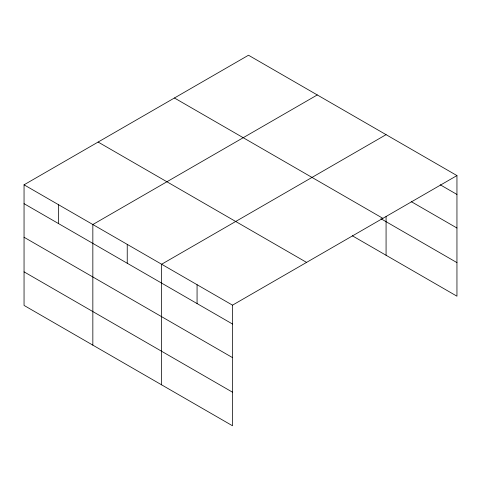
<?xml version="1.0" encoding="UTF-8"?>
<svg xmlns="http://www.w3.org/2000/svg" width="481" height="481" viewBox="0 0 481 481"><rect width="100%" height="100%" fill="white"/><g stroke="black" fill="none" stroke-linecap="round" stroke-linejoin="round"><path stroke-width="0.72" d="M456.95 175.577L248.497 55.231L24.05 184.812L24.05 305.423L232.503 425.769L232.503 305.158L456.95 175.577L456.95 296.188L352.332 235.786M317.286 94.943L92.839 224.525L92.839 345.136M386.075 134.662L161.628 264.243L161.628 384.854M440.199 184.776L456.95 194.444M411.201 201.611L456.95 228.018M174.429 97.992L382.882 218.338M380.886 218.699L456.95 262.614M98.118 142.051L306.571 262.398M24.05 184.812L232.503 305.158M24.05 203.679L232.503 324.026M24.05 237.253L232.503 357.605M24.05 271.849L232.503 392.195M386.075 216.54L386.075 255.273M197.066 284.704L197.066 303.571M127.237 244.384L127.237 263.251M58.448 204.672L58.448 223.539"/></g></svg>
